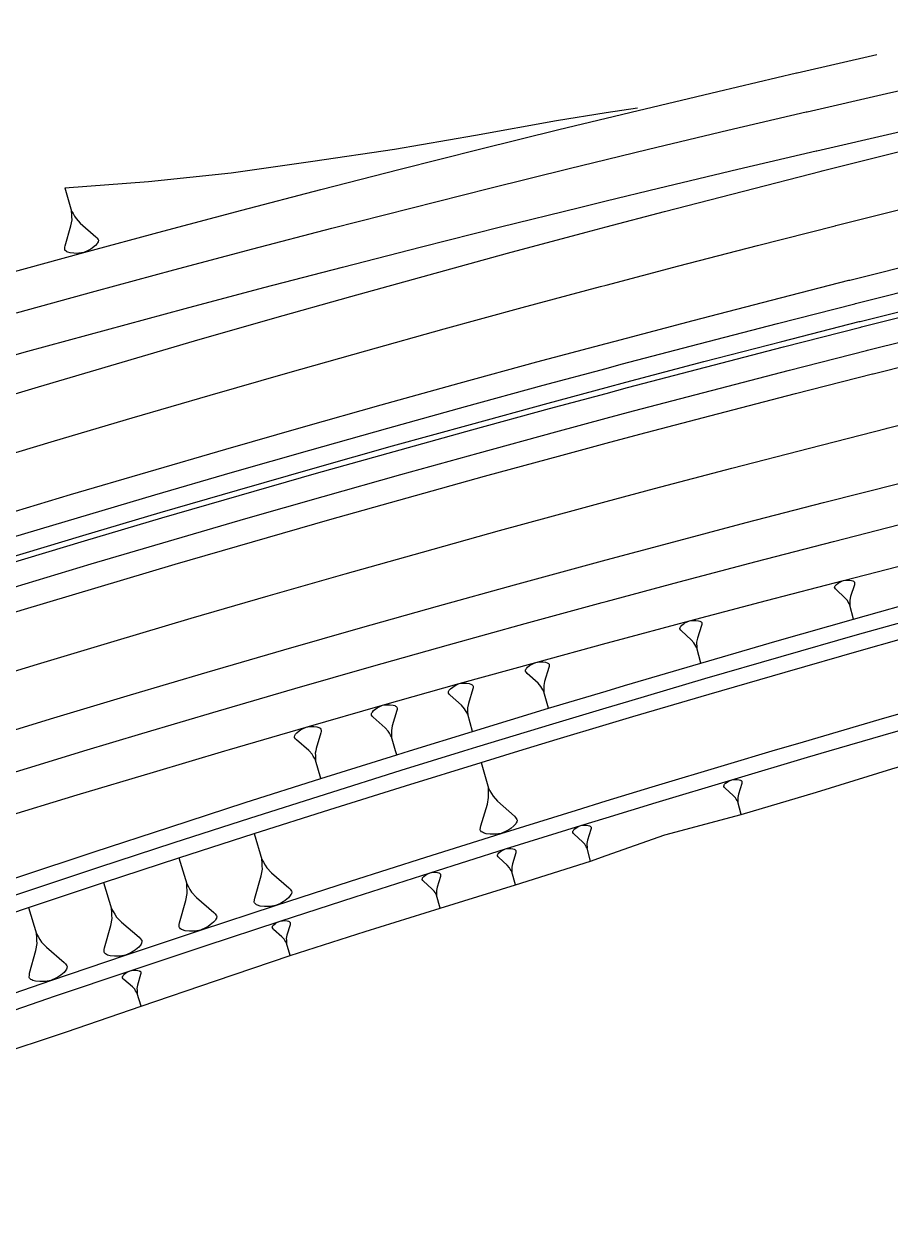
# Model space of a CAD drawing. Extents: x 387562 to 388546, y 804386 to 804945.
# Drawn here: x 388463.8 to 388517.7, y 804871.1 to 804945.2 of the extents above; entities that cross this region are included whole.
import ezdxf

# ---------------------------------------------------------------- set-up
doc = ezdxf.new("R2010")
doc.units = 0
doc.layers.get('0').update_dxf_attribs({"linetype": 'CONTINUOUS'})

msp = doc.modelspace()

# ---------------------------------------------------------------- linework, layer by layer
at = {"color": 7}
for p, q in [((388500, 804939.6869), (388501.9448, 804939.997)), ((388466.3304, 804935.0143), (388466.757, 804933.5611)), ((388466.757, 804933.5611), (388466.8473, 804933.4072)), ((388466.7642, 804933.3828), (388466.757, 804933.5611)), ((388466.7715, 804933.2045), (388466.7642, 804933.3828)), ((388466.8473, 804933.4072), (388466.9376, 804933.2533)), ((388466.3505, 804931.4123), (388466.7101, 804932.6453)), ((388466.7101, 804932.6453), (388466.7787, 804933.0262)), ((388466.7787, 804933.0262), (388466.7715, 804933.2045)), ((388466.9376, 804933.2533), (388467.0278, 804933.0994)), ((388467.0278, 804933.0994), (388467.2914, 804932.816)), ((388467.2914, 804932.816), (388468.2605, 804931.9729)), ((388468.2605, 804931.9729), (388468.3264, 804931.9021)), ((388468.3264, 804931.9021), (388468.4045, 804931.7897)), ((388466.3284, 804931.1803), (388466.3334, 804931.317)), ((388466.3406, 804931.1388), (388466.3284, 804931.1803)), ((388466.3334, 804931.317), (388466.3505, 804931.4123)), ((388466.4065, 804931.0679), (388466.3406, 804931.1388)), ((388467.7912, 804931.1136), (388467.5127, 804930.9867)), ((388467.9451, 804931.2039), (388467.7912, 804931.1136)), ((388468.0574, 804931.282), (388467.9451, 804931.2039)), ((388468.2407, 804931.4259), (388468.0574, 804931.282)), ((388468.3409, 804931.5455), (388468.2407, 804931.4259)), ((388468.3702, 804931.5993), (388468.3409, 804931.5455)), ((388468.3995, 804931.653), (388468.3702, 804931.5993)), ((388468.4167, 804931.7482), (388468.3995, 804931.653)), ((388468.4045, 804931.7897), (388468.4167, 804931.7482)), ((388466.4602, 804931.0386), (388466.4065, 804931.0679)), ((388466.5139, 804931.0092), (388466.4602, 804931.0386)), ((388466.6629, 804930.9628), (388466.5139, 804931.0092)), ((388466.8948, 804930.9407), (388466.6629, 804930.9628)), ((388467.0316, 804930.9357), (388466.8948, 804930.9407)), ((388467.2099, 804930.9429), (388467.0316, 804930.9357)), ((388467.5127, 804930.9867), (388467.2099, 804930.9429)), ((388514.3167, 804910.3551), (388514.4278, 804910.4364)), ((388514.4278, 804910.4364), (388514.4957, 804910.4803)), ((388514.4957, 804910.4803), (388514.5883, 804910.5305)), ((388514.5883, 804910.5305), (388514.7552, 804910.5998)), ((388514.7552, 804910.5998), (388514.9349, 804910.6196)), ((388514.9349, 804910.6196), (388515.0403, 804910.6204)), ((388515.0403, 804910.6204), (388515.1209, 804910.6147)), ((388515.1209, 804910.6147), (388515.2574, 804910.597)), ((388515.2574, 804910.597), (388515.3444, 804910.5666)), ((388515.3444, 804910.5666), (388515.3755, 804910.5482)), ((388515.3755, 804910.5482), (388515.4067, 804910.5299)), ((388515.4067, 804910.5299), (388515.4442, 804910.4867)), ((388515.4449, 804910.3813), (388515.4329, 804910.3254)), ((388515.4442, 804910.4867), (388515.4505, 804910.462)), ((388515.4505, 804910.462), (388515.4449, 804910.3813)), ((388514.2064, 804910.1683), (388514.2184, 804910.2242)), ((388514.2128, 804910.1436), (388514.2064, 804910.1683)), ((388514.2566, 804910.0757), (388514.2128, 804910.1436)), ((388514.2184, 804910.2242), (388514.2368, 804910.2553)), ((388514.2368, 804910.2553), (388514.2552, 804910.2864)), ((388514.2552, 804910.2864), (388514.3167, 804910.3551)), ((388514.2941, 804910.0325), (388514.2566, 804910.0757)), ((388514.8494, 804909.5155), (388514.2941, 804910.0325)), ((388515.4329, 804910.3254), (388515.196, 804909.6047)), ((388514.9994, 804909.3429), (388514.8494, 804909.5155)), ((388515.0496, 804909.2503), (388514.9994, 804909.3429)), ((388515.0998, 804909.1576), (388515.0496, 804909.2503)), ((388515.15, 804909.065), (388515.0998, 804909.1576)), ((388515.196, 804909.6047), (388515.1479, 804909.3812)), ((388515.1479, 804909.3812), (388515.1486, 804909.2758)), ((388515.1486, 804909.2758), (388515.1493, 804909.1704)), ((388515.1493, 804909.1704), (388515.15, 804909.065)), ((388515.3729, 804908.1985), (388515.15, 804909.065)), ((388504.5808, 804907.6147), (388504.5934, 804907.6762)), ((388504.588, 804907.5876), (388504.5808, 804907.6147)), ((388504.6367, 804907.5135), (388504.588, 804907.5876)), ((388504.5934, 804907.6762), (388504.6133, 804907.7105)), ((388504.6133, 804907.7105), (388504.6332, 804907.7448)), ((388504.6332, 804907.7448), (388504.7001, 804907.8207)), ((388504.6783, 804907.4665), (388504.6367, 804907.5135)), ((388505.2925, 804906.9042), (388504.6783, 804907.4665)), ((388504.7001, 804907.8207), (388504.8212, 804907.911)), ((388504.8212, 804907.911), (388504.8953, 804907.9598)), ((388504.8953, 804907.9598), (388504.9966, 804908.0157)), ((388504.9966, 804908.0157), (388505.1791, 804908.0934)), ((388505.1791, 804908.0934), (388505.3761, 804908.1168)), ((388505.3761, 804908.1168), (388505.4918, 804908.1186)), ((388505.4918, 804908.1186), (388505.5803, 804908.1131)), ((388505.5803, 804908.1131), (388505.7303, 804908.095)), ((388505.9253, 804907.7985), (388505.672, 804907.0053)), ((388505.7303, 804908.095), (388505.8261, 804908.0624)), ((388505.8261, 804908.0624), (388505.8604, 804908.0425)), ((388505.8604, 804908.0425), (388505.8947, 804908.0226)), ((388505.8947, 804908.0226), (388505.9363, 804907.9756)), ((388505.938, 804907.86), (388505.9253, 804907.7985)), ((388505.9363, 804907.9756), (388505.9435, 804907.9485)), ((388505.9435, 804907.9485), (388505.938, 804907.86)), ((388505.4587, 804906.7162), (388505.2925, 804906.9042)), ((388505.5147, 804906.615), (388505.4587, 804906.7162)), ((388505.672, 804907.0053), (388505.6213, 804906.7595)), ((388505.6213, 804906.7595), (388505.6231, 804906.6439)), ((388505.5706, 804906.5138), (388505.5147, 804906.615)), ((388505.6266, 804906.4126), (388505.5706, 804906.5138)), ((388505.6231, 804906.6439), (388505.6249, 804906.5282)), ((388505.6249, 804906.5282), (388505.6266, 804906.4126)), ((388505.8793, 804905.4637), (388505.6266, 804906.4126)), ((388495.0333, 804905.1217), (388495.1054, 804905.2049)), ((388495.1054, 804905.2049), (388495.2365, 804905.3043)), ((388495.2365, 804905.3043), (388495.3167, 804905.3581)), ((388495.3167, 804905.3581), (388495.4264, 804905.42)), ((388495.4264, 804905.42), (388495.6245, 804905.5062)), ((388495.6245, 804905.5062), (388495.8387, 804905.5335)), ((388495.8387, 804905.5335), (388495.9647, 804905.5365)), ((388495.9647, 804905.5365), (388496.0611, 804905.5314)), ((388496.0611, 804905.5314), (388496.2246, 804905.513)), ((388496.4397, 804905.192), (388496.1712, 804904.326)), ((388496.2246, 804905.513), (388496.3292, 804905.4784)), ((388496.3292, 804905.4784), (388496.3667, 804905.4571)), ((388496.3667, 804905.4571), (388496.4043, 804905.4357)), ((388496.4043, 804905.4357), (388496.45, 804905.385)), ((388496.4529, 804905.259), (388496.4397, 804905.192)), ((388496.45, 804905.385), (388496.4581, 804905.3555)), ((388496.4581, 804905.3555), (388496.4529, 804905.259)), ((388494.9774, 804904.9795), (388494.9906, 804905.0466)), ((388494.9855, 804904.9501), (388494.9774, 804904.9795)), ((388495.0393, 804904.8698), (388494.9855, 804904.9501)), ((388494.9906, 804905.0466), (388495.012, 804905.0841)), ((388495.012, 804905.0841), (388495.0333, 804905.1217)), ((388495.0849, 804904.819), (388495.0393, 804904.8698)), ((388495.7589, 804904.2125), (388495.0849, 804904.819)), ((388490.1843, 804903.6314), (388490.1977, 804903.7012)), ((388490.1977, 804903.7012), (388490.2198, 804903.7404)), ((388490.2198, 804903.7404), (388490.2418, 804903.7796)), ((388490.2418, 804903.7796), (388490.3166, 804903.8665)), ((388490.3166, 804903.8665), (388490.4525, 804903.9706)), ((388490.4525, 804903.9706), (388490.5358, 804904.0269)), ((388490.5358, 804904.0269), (388490.6497, 804904.0918)), ((388490.6497, 804904.0918), (388490.8554, 804904.1824)), ((388490.8554, 804904.1824), (388491.0783, 804904.2118)), ((388491.0783, 804904.2118), (388491.2094, 804904.2154)), ((388491.2094, 804904.2154), (388491.3098, 804904.2105)), ((388491.3098, 804904.2105), (388491.48, 804904.1921)), ((388491.7053, 804903.859), (388491.4296, 804902.9565)), ((388491.48, 804904.1921), (388491.589, 804904.1566)), ((388491.589, 804904.1566), (388491.6282, 804904.1346)), ((388491.6282, 804904.1346), (388491.6674, 804904.1125)), ((388491.6674, 804904.1125), (388491.7151, 804904.0598)), ((388491.7188, 804903.9288), (388491.7053, 804903.859)), ((388491.7151, 804904.0598), (388491.7237, 804904.0292)), ((388491.7237, 804904.0292), (388491.7188, 804903.9288)), ((388495.9415, 804904.0093), (388495.7589, 804904.2125)), ((388496.0034, 804903.8996), (388495.9415, 804904.0093)), ((388496.0653, 804903.7899), (388496.0034, 804903.8996)), ((388496.1272, 804903.6802), (388496.0653, 804903.7899)), ((388496.1712, 804904.326), (388496.1182, 804904.058)), ((388496.1182, 804904.058), (388496.1212, 804903.9321)), ((388496.1212, 804903.9321), (388496.1242, 804903.8061)), ((388496.1242, 804903.8061), (388496.1272, 804903.6802)), ((388490.1928, 804903.6008), (388490.1843, 804903.6314)), ((388490.2491, 804903.5175), (388490.1928, 804903.6008)), ((388490.2969, 804903.4648), (388490.2491, 804903.5175)), ((388491.001, 804902.8365), (388490.2969, 804903.4648)), ((388491.4296, 804902.9565), (388491.3757, 804902.6773)), ((388496.411, 804902.6494), (388496.1272, 804903.6802)), ((388485.397, 804902.263), (388485.4107, 804902.3356)), ((388485.406, 804902.2312), (388485.397, 804902.263)), ((388485.4649, 804902.1449), (388485.406, 804902.2312)), ((388485.4107, 804902.3356), (388485.4334, 804902.3764)), ((388485.4334, 804902.3764), (388485.4561, 804902.4172)), ((388485.4561, 804902.4172), (388485.5334, 804902.5079)), ((388485.5334, 804902.5079), (388485.6742, 804902.6166)), ((388485.6742, 804902.6166), (388485.7605, 804902.6755)), ((388485.7605, 804902.6755), (388485.8786, 804902.7435)), ((388485.8786, 804902.7435), (388486.092, 804902.8385)), ((388486.092, 804902.8385), (388486.3235, 804902.87)), ((388486.3235, 804902.87), (388486.4597, 804902.8744)), ((388486.4597, 804902.8744), (388486.5641, 804902.8697)), ((388486.5641, 804902.8697), (388486.741, 804902.8513)), ((388486.9766, 804902.5061), (388486.6941, 804901.567)), ((388486.741, 804902.8513), (388486.8544, 804902.8149)), ((388486.8544, 804902.8149), (388486.8953, 804902.7922)), ((388486.8953, 804902.7922), (388486.9361, 804902.7694)), ((388486.9361, 804902.7694), (388486.9859, 804902.7149)), ((388486.9903, 804902.5787), (388486.9766, 804902.5061)), ((388486.9859, 804902.7149), (388486.995, 804902.6831)), ((388486.995, 804902.6831), (388486.9903, 804902.5787)), ((388491.192, 804902.6258), (388491.001, 804902.8365)), ((388491.2569, 804902.5119), (388491.192, 804902.6258)), ((388491.3218, 804902.398), (388491.2569, 804902.5119)), ((388491.3867, 804902.2841), (388491.3218, 804902.398)), ((388491.3757, 804902.6773), (388491.3794, 804902.5462)), ((388491.3794, 804902.5462), (388491.383, 804902.4152)), ((388491.383, 804902.4152), (388491.3867, 804902.2841)), ((388491.6866, 804901.2125), (388491.3867, 804902.2841)), ((388481.1133, 804901.3749), (388481.3343, 804901.4745)), ((388481.3343, 804901.4745), (388481.5744, 804901.5082)), ((388481.5744, 804901.5082), (388481.7157, 804901.5133)), ((388481.7157, 804901.5133), (388481.824, 804901.509)), ((388481.824, 804901.509), (388482.0078, 804901.4907)), ((388482.0078, 804901.4907), (388482.1256, 804901.4534)), ((388485.5147, 804902.0904), (388485.4649, 804902.1449)), ((388486.2492, 804901.4405), (388485.5147, 804902.0904)), ((388486.6941, 804901.567), (388486.6393, 804901.2766)), ((388480.6156, 804900.8742), (388480.6295, 804900.9496)), ((388480.6251, 804900.8413), (388480.6156, 804900.8742)), ((388480.6866, 804900.752), (388480.6251, 804900.8413)), ((388480.6295, 804900.9496), (388480.6529, 804900.9921)), ((388480.6529, 804900.9921), (388480.6763, 804901.0345)), ((388480.6763, 804901.0345), (388480.7561, 804901.129)), ((388480.7385, 804900.6956), (388480.6866, 804900.752)), ((388480.7561, 804901.129), (388480.9017, 804901.2424)), ((388480.9017, 804901.2424), (388480.991, 804901.3039)), ((388480.991, 804901.3039), (388481.1133, 804901.3749)), ((388482.2537, 804901.1335), (388481.9647, 804900.1577)), ((388482.1256, 804901.4534), (388482.1681, 804901.4299)), ((388482.1681, 804901.4299), (388482.2105, 804901.4065)), ((388482.2105, 804901.4065), (388482.2625, 804901.3502)), ((388482.2676, 804901.2089), (388482.2537, 804901.1335)), ((388482.2625, 804901.3502), (388482.272, 804901.3172)), ((388482.272, 804901.3172), (388482.2676, 804901.2089)), ((388486.4486, 804901.2224), (388486.2492, 804901.4405)), ((388486.5165, 804901.1043), (388486.4486, 804901.2224)), ((388486.5845, 804900.9862), (388486.5165, 804901.1043)), ((388486.6524, 804900.8682), (388486.5845, 804900.9862)), ((388486.6393, 804901.2766), (388486.6437, 804901.1405)), ((388486.6437, 804901.1405), (388486.648, 804901.0043)), ((388486.648, 804901.0043), (388486.6524, 804900.8682)), ((388486.8993, 804900), (388486.6524, 804900.8682)), ((388481.5035, 804900.0245), (388480.7385, 804900.6956)), ((388481.5261, 804900), (388481.5035, 804900.0245)), ((388481.7114, 804899.799), (388481.5261, 804900)), ((388481.9356, 804900), (388481.9091, 804899.8561)), ((388481.9647, 804900.1577), (388481.9356, 804900)), ((388486.9688, 804899.7559), (388486.8993, 804900)), ((388481.7824, 804899.6768), (388481.7114, 804899.799)), ((388481.8535, 804899.5545), (388481.7824, 804899.6768)), ((388481.9245, 804899.4323), (388481.8535, 804899.5545)), ((388481.9091, 804899.8561), (388481.9142, 804899.7149)), ((388481.9142, 804899.7149), (388481.9193, 804899.5736)), ((388481.9193, 804899.5736), (388481.9245, 804899.4323)), ((388482.2576, 804898.2794), (388481.9245, 804899.4323)), ((388492.2256, 804899.2865), (388492.6719, 804897.6917)), ((388507.3173, 804897.8152), (388507.3277, 804897.8659)), ((388507.3232, 804897.7929), (388507.3173, 804897.8152)), ((388507.3634, 804897.7318), (388507.3232, 804897.7929)), ((388507.3277, 804897.8659), (388507.3441, 804897.8942)), ((388507.3441, 804897.8942), (388507.3605, 804897.9225)), ((388507.3605, 804897.9225), (388507.4157, 804897.9851)), ((388507.4157, 804897.9851), (388507.5155, 804898.0595)), ((388507.5155, 804898.0595), (388507.5766, 804898.0997)), ((388507.5766, 804898.0997), (388507.6601, 804898.1459)), ((388507.6601, 804898.1459), (388507.8106, 804898.2099)), ((388507.8106, 804898.2099), (388507.973, 804898.2292)), ((388507.973, 804898.2292), (388508.0684, 804898.2307)), ((388508.0684, 804898.2307), (388508.1414, 804898.2262)), ((388508.1414, 804898.2262), (388508.2651, 804898.2112)), ((388508.4259, 804897.9668), (388508.217, 804897.3128)), ((388508.2651, 804898.2112), (388508.344, 804898.1844)), ((388508.344, 804898.1844), (388508.3723, 804898.168)), ((388508.3723, 804898.168), (388508.4006, 804898.1516)), ((388508.4006, 804898.1516), (388508.4349, 804898.1128)), ((388508.4363, 804898.0175), (388508.4259, 804897.9668)), ((388508.4349, 804898.1128), (388508.4408, 804898.0905)), ((388508.4408, 804898.0905), (388508.4363, 804898.0175)), ((388492.608, 804896.691), (388492.6882, 804897.1066)), ((388492.6719, 804897.6917), (388492.7685, 804897.5221)), ((388492.6773, 804897.4966), (388492.6719, 804897.6917)), ((388492.6828, 804897.3016), (388492.6773, 804897.4966)), ((388492.6882, 804897.1066), (388492.6828, 804897.3016)), ((388492.7685, 804897.5221), (388492.8651, 804897.3526)), ((388492.8651, 804897.3526), (388492.9616, 804897.1831)), ((388492.9616, 804897.1831), (388493.2459, 804896.8696)), ((388507.3977, 804897.693), (388507.3634, 804897.7318)), ((388507.9041, 804897.2294), (388507.3977, 804897.693)), ((388508.0411, 804897.0744), (388507.9041, 804897.2294)), ((388508.0873, 804896.991), (388508.0411, 804897.0744)), ((388508.217, 804897.3128), (388508.1752, 804897.1101)), ((388508.1752, 804897.1101), (388508.1767, 804897.0148)), ((388492.1977, 804895.3478), (388492.608, 804896.691)), ((388493.2459, 804896.8696), (388494.2938, 804895.9344)), ((388508.1334, 804896.9075), (388508.0873, 804896.991)), ((388508.1796, 804896.824), (388508.1334, 804896.9075)), ((388508.1767, 804897.0148), (388508.1781, 804896.9194)), ((388508.1781, 804896.9194), (388508.1796, 804896.824)), ((388508.3879, 804896.0417), (388508.1796, 804896.824)), ((388494.2938, 804895.9344), (388494.3649, 804895.856)), ((388494.3649, 804895.856), (388494.4487, 804895.7321)), ((388494.4414, 804895.5826), (388494.4086, 804895.5243)), ((388494.4615, 804895.6865), (388494.4414, 804895.5826)), ((388494.4487, 804895.7321), (388494.4615, 804895.6865)), ((388478.1166, 804894.8643), (388478.5915, 804893.2463)), ((388492.1703, 804895.0945), (388492.1776, 804895.2439)), ((388492.1831, 804895.0489), (388492.1703, 804895.0945)), ((388492.1776, 804895.2439), (388492.1977, 804895.3478)), ((388492.2542, 804894.9705), (388492.1831, 804895.0489)), ((388492.3125, 804894.9377), (388492.2542, 804894.9705)), ((388492.3708, 804894.9049), (388492.3125, 804894.9377)), ((388492.533, 804894.852), (388492.3708, 804894.9049)), ((388492.7863, 804894.8246), (388492.533, 804894.852)), ((388492.9358, 804894.8173), (388492.7863, 804894.8246)), ((388493.1308, 804894.8228), (388492.9358, 804894.8173)), ((388493.4625, 804894.8665), (388493.1308, 804894.8228)), ((388493.7688, 804895.0013), (388493.4625, 804894.8665)), ((388493.9383, 804895.0979), (388493.7688, 804895.0013)), ((388494.0622, 804895.1817), (388493.9383, 804895.0979)), ((388494.2646, 804895.3366), (388494.0622, 804895.1817)), ((388494.3758, 804895.466), (388494.2646, 804895.3366)), ((388494.4086, 804895.5243), (388494.3758, 804895.466)), ((388497.9165, 804894.9502), (388497.9268, 804895.0022)), ((388497.9228, 804894.9274), (388497.9165, 804894.9502)), ((388497.9645, 804894.8652), (388497.9228, 804894.9274)), ((388497.9268, 804895.0022), (388497.9433, 804895.0313)), ((388497.9433, 804895.0313), (388497.9599, 804895.0604)), ((388497.9599, 804895.0604), (388498.0158, 804895.125)), ((388497.9999, 804894.8258), (388497.9645, 804894.8652)), ((388498.5224, 804894.3555), (388497.9999, 804894.8258)), ((388498.0158, 804895.125), (388498.1174, 804895.2021)), ((388498.1174, 804895.2021), (388498.1796, 804895.2438)), ((388498.1796, 804895.2438), (388498.2647, 804895.2917)), ((388498.2647, 804895.2917), (388498.4182, 804895.3586)), ((388498.4182, 804895.3586), (388498.5844, 804895.3797)), ((388498.5844, 804895.3797), (388498.682, 804895.3821)), ((388498.682, 804895.3821), (388498.7568, 804895.3781)), ((388498.7568, 804895.3781), (388498.8835, 804895.3638)), ((388499.0503, 804895.115), (388498.8421, 804894.4435)), ((388498.8835, 804895.3638), (388498.9646, 804895.337)), ((388498.9646, 804895.337), (388498.9937, 804895.3205)), ((388498.9937, 804895.3205), (388499.0228, 804895.3039)), ((388499.0228, 804895.3039), (388499.0583, 804895.2646)), ((388499.0606, 804895.1669), (388499.0503, 804895.115)), ((388499.0583, 804895.2646), (388499.0645, 804895.2417)), ((388499.0645, 804895.2417), (388499.0606, 804895.1669)), ((388498.6641, 804894.198), (388498.5224, 804894.3555)), ((388498.712, 804894.1129), (388498.6641, 804894.198)), ((388498.76, 804894.0279), (388498.712, 804894.1129)), ((388498.8421, 804894.4435), (388498.8011, 804894.2357)), ((388498.8011, 804894.2357), (388498.8034, 804894.1381)), ((388498.8034, 804894.1381), (388498.8057, 804894.0404)), ((388473.4271, 804893.3508), (388473.9118, 804891.7253)), ((388493.2288, 804893.4903), (388493.2389, 804893.5427)), ((388493.2352, 804893.4674), (388493.2288, 804893.4903)), ((388493.2775, 804893.4049), (388493.2352, 804893.4674)), ((388493.2389, 804893.5427), (388493.2554, 804893.572)), ((388493.2554, 804893.572), (388493.272, 804893.6014)), ((388493.272, 804893.6014), (388493.328, 804893.6666)), ((388493.3133, 804893.3654), (388493.2775, 804893.4049)), ((388493.8412, 804892.8943), (388493.3133, 804893.3654)), ((388493.328, 804893.6666), (388493.4299, 804893.7446)), ((388493.4299, 804893.7446), (388493.4924, 804893.7869)), ((388493.4924, 804893.7869), (388493.5778, 804893.8355)), ((388493.5778, 804893.8355), (388493.732, 804893.9035)), ((388493.732, 804893.9035), (388493.8992, 804893.9255)), ((388493.8992, 804893.9255), (388493.9974, 804893.9282)), ((388493.9974, 804893.9282), (388494.0727, 804893.9245)), ((388494.0727, 804893.9245), (388494.2004, 804893.9107)), ((388494.3693, 804893.661), (388494.1626, 804892.9842)), ((388494.2004, 804893.9107), (388494.2821, 804893.8841)), ((388494.2821, 804893.8841), (388494.3115, 804893.8676)), ((388494.3115, 804893.8676), (388494.3408, 804893.851)), ((388494.3408, 804893.851), (388494.3766, 804893.8116)), ((388494.3794, 804893.7133), (388494.3693, 804893.661)), ((388494.3766, 804893.8116), (388494.3831, 804893.7886)), ((388494.3831, 804893.7886), (388494.3794, 804893.7133)), ((388498.808, 804893.9428), (388498.76, 804894.0279)), ((388498.8057, 804894.0404), (388498.808, 804893.9428)), ((388499.028, 804893.1436), (388498.808, 804893.9428)), ((388478.5394, 804892.2268), (388478.6157, 804892.6509)), ((388478.5915, 804893.2463), (388478.692, 804893.075)), ((388478.5996, 804893.0478), (388478.5915, 804893.2463)), ((388478.6076, 804892.8494), (388478.5996, 804893.0478)), ((388478.6157, 804892.6509), (388478.6076, 804892.8494)), ((388478.692, 804893.075), (388478.7926, 804892.9036)), ((388478.7926, 804892.9036), (388478.8931, 804892.7323)), ((388478.8931, 804892.7323), (388479.1865, 804892.4168)), ((388493.9844, 804892.7363), (388493.8412, 804892.8943)), ((388494.0331, 804892.6509), (388493.9844, 804892.7363)), ((388494.0817, 804892.5655), (388494.0331, 804892.6509)), ((388494.1626, 804892.9842), (388494.1221, 804892.7749)), ((388494.1221, 804892.7749), (388494.1249, 804892.6766)), ((388494.1249, 804892.6766), (388494.1276, 804892.5784)), ((388478.139, 804890.854), (388478.5394, 804892.2268)), ((388479.1865, 804892.4168), (388480.2654, 804891.4782)), ((388488.5566, 804892.018), (388488.5664, 804892.0698)), ((388488.563, 804891.9953), (388488.5566, 804892.018)), ((388488.6051, 804891.9337), (388488.563, 804891.9953)), ((388488.5664, 804892.0698), (388488.5826, 804892.0989)), ((388488.5826, 804892.0989), (388488.5988, 804892.1281)), ((388488.5988, 804892.1281), (388488.654, 804892.1928)), ((388488.6407, 804891.8948), (388488.6051, 804891.9337)), ((388489.1648, 804891.431), (388488.6407, 804891.8948)), ((388488.654, 804892.1928), (388488.7545, 804892.2704)), ((388488.7545, 804892.2704), (388488.8161, 804892.3124)), ((388488.8161, 804892.3124), (388488.9003, 804892.3609)), ((388488.9003, 804892.3609), (388489.0527, 804892.4288)), ((388489.0527, 804892.4288), (388489.2179, 804892.4512)), ((388489.2179, 804892.4512), (388489.3151, 804892.4544)), ((388489.3151, 804892.4544), (388489.3896, 804892.451)), ((388489.3896, 804892.451), (388489.5159, 804892.4379)), ((388489.684, 804892.1915), (388489.4824, 804891.5213)), ((388489.5159, 804892.4379), (388489.5968, 804892.4119)), ((388489.5968, 804892.4119), (388489.6259, 804892.3957)), ((388489.6259, 804892.3957), (388489.6551, 804892.3794)), ((388489.6551, 804892.3794), (388489.6907, 804892.3405)), ((388489.6938, 804892.2434), (388489.684, 804892.1915)), ((388489.6907, 804892.3405), (388489.6971, 804892.3179)), ((388489.6971, 804892.3179), (388489.6938, 804892.2434)), ((388494.1304, 804892.4801), (388494.0817, 804892.5655)), ((388494.1276, 804892.5784), (388494.1304, 804892.4801)), ((388494.3552, 804891.6767), (388494.1304, 804892.4801)), ((388468.7446, 804891.8178), (388469.239, 804890.1847)), ((388473.8636, 804890.6995), (388473.9386, 804891.1264)), ((388473.9118, 804891.7253), (388474.0136, 804891.5534)), ((388473.9207, 804891.5257), (388473.9118, 804891.7253)), ((388473.9297, 804891.326), (388473.9207, 804891.5257)), ((388473.9386, 804891.1264), (388473.9297, 804891.326)), ((388474.0136, 804891.5534), (388474.1155, 804891.3814)), ((388474.1155, 804891.3814), (388474.2173, 804891.2095)), ((388474.2173, 804891.2095), (388474.5138, 804890.8933)), ((388480.2654, 804891.4782), (388480.3388, 804891.3993)), ((388480.3388, 804891.3993), (388480.4257, 804891.2742)), ((388480.4202, 804891.122), (388480.3876, 804891.0622)), ((388480.4393, 804891.228), (388480.4202, 804891.122)), ((388480.4257, 804891.2742), (388480.4393, 804891.228)), ((388489.3072, 804891.2753), (388489.1648, 804891.431)), ((388489.3556, 804891.1911), (388489.3072, 804891.2753)), ((388489.4041, 804891.1068), (388489.3556, 804891.1911)), ((388489.4526, 804891.0225), (388489.4041, 804891.1068)), ((388489.4824, 804891.5213), (388489.4432, 804891.314)), ((388489.4432, 804891.314), (388489.4464, 804891.2169)), ((388489.4464, 804891.2169), (388489.4495, 804891.1197)), ((388489.4495, 804891.1197), (388489.4526, 804891.0225)), ((388473.4667, 804889.3168), (388473.8636, 804890.6995)), ((388474.5138, 804890.8933), (388475.6031, 804889.9538)), ((388478.1144, 804890.5957), (388478.1199, 804890.748)), ((388478.1279, 804890.5495), (388478.1144, 804890.5957)), ((388478.1199, 804890.748), (388478.139, 804890.854)), ((388478.2013, 804890.4706), (388478.1279, 804890.5495)), ((388478.2611, 804890.4379), (388478.2013, 804890.4706)), ((388478.3209, 804890.4053), (388478.2611, 804890.4379)), ((388478.4867, 804890.3535), (388478.3209, 804890.4053)), ((388479.4329, 804890.3802), (388479.0957, 804890.3315)), ((388479.7429, 804890.5214), (388479.4329, 804890.3802)), ((388479.9143, 804890.622), (388479.7429, 804890.5214)), ((388480.0394, 804890.7089), (388479.9143, 804890.622)), ((388480.2434, 804890.8692), (388480.0394, 804890.7089)), ((388480.3549, 804891.0024), (388480.2434, 804890.8692)), ((388480.3876, 804891.0622), (388480.3549, 804891.0024)), ((388489.6784, 804890.2287), (388489.4526, 804891.0225)), ((388464.0691, 804890.2651), (388464.5733, 804888.6245)), ((388469.239, 804890.1847), (388469.3422, 804890.0122)), ((388469.2489, 804889.9839), (388469.239, 804890.1847)), ((388469.2587, 804889.7832), (388469.2489, 804889.9839)), ((388469.2686, 804889.5824), (388469.2587, 804889.7832)), ((388469.3422, 804890.0122), (388469.4454, 804889.8397)), ((388469.4454, 804889.8397), (388469.5485, 804889.6671)), ((388469.5485, 804889.6671), (388469.8482, 804889.3504)), ((388475.6031, 804889.9538), (388475.6773, 804889.8747)), ((388475.6773, 804889.8747), (388475.7652, 804889.7493)), ((388475.7791, 804889.7028), (388475.7603, 804889.5961)), ((388475.7652, 804889.7493), (388475.7791, 804889.7028)), ((388478.745, 804890.3289), (388478.4867, 804890.3535)), ((388478.8973, 804890.3234), (388478.745, 804890.3289)), ((388479.0957, 804890.3315), (388478.8973, 804890.3234)), ((388468.8015, 804887.7601), (388469.1949, 804889.1526)), ((388469.1949, 804889.1526), (388469.2686, 804889.5824)), ((388469.8482, 804889.3504), (388470.9479, 804888.4099)), ((388473.443, 804889.0569), (388473.4479, 804889.2101)), ((388473.4569, 804889.0105), (388473.443, 804889.0569)), ((388473.4479, 804889.2101), (388473.4667, 804889.3168)), ((388473.531, 804888.9314), (388473.4569, 804889.0105)), ((388473.5913, 804888.8988), (388473.531, 804888.9314)), ((388473.6516, 804888.8662), (388473.5913, 804888.8988)), ((388475.0816, 804888.9891), (388474.7703, 804888.8457)), ((388475.2535, 804889.091), (388475.0816, 804888.9891)), ((388475.379, 804889.1789), (388475.2535, 804889.091)), ((388475.5835, 804889.3411), (388475.379, 804889.1789)), ((388475.6951, 804889.4755), (388475.5835, 804889.3411)), ((388475.7277, 804889.5358), (388475.6951, 804889.4755)), ((388475.7603, 804889.5961), (388475.7277, 804889.5358)), ((388479.2317, 804889.014), (388479.2409, 804889.0649)), ((388479.2382, 804888.9918), (388479.2317, 804889.014)), ((388479.28, 804888.9318), (388479.2382, 804888.9918)), ((388479.2409, 804889.0649), (388479.2566, 804889.0936)), ((388479.2566, 804889.0936), (388479.2722, 804889.1222)), ((388479.2722, 804889.1222), (388479.3257, 804889.1861)), ((388479.3152, 804888.894), (388479.28, 804888.9318)), ((388479.8327, 804888.4437), (388479.3152, 804888.894)), ((388479.3257, 804889.1861), (388479.4236, 804889.263)), ((388479.4236, 804889.263), (388479.4836, 804889.3047)), ((388479.4836, 804889.3047), (388479.5658, 804889.353)), ((388479.5658, 804889.353), (388479.7146, 804889.4207)), ((388479.7146, 804889.4207), (388479.8763, 804889.4441)), ((388479.8763, 804889.4441), (388479.9715, 804889.448)), ((388479.9715, 804889.448), (388480.0446, 804889.4453)), ((388480.0446, 804889.4453), (388480.1685, 804889.4335)), ((388480.3353, 804889.1934), (388480.1432, 804888.5348)), ((388480.1685, 804889.4335), (388480.248, 804889.4087)), ((388480.248, 804889.4087), (388480.2767, 804889.393)), ((388480.2767, 804889.393), (388480.3054, 804889.3774)), ((388480.3054, 804889.3774), (388480.3406, 804889.3395)), ((388480.3445, 804889.2443), (388480.3353, 804889.1934)), ((388480.3406, 804889.3395), (388480.3471, 804889.3173)), ((388480.3471, 804889.3173), (388480.3445, 804889.2443)), ((388464.5733, 804888.6245), (388464.6778, 804888.4514)), ((388464.5841, 804888.4226), (388464.5733, 804888.6245)), ((388464.5948, 804888.2207), (388464.5841, 804888.4226)), ((388464.6056, 804888.0188), (388464.5948, 804888.2207)), ((388464.6778, 804888.4514), (388464.7823, 804888.2784)), ((388464.7823, 804888.2784), (388464.8868, 804888.1053)), ((388470.9479, 804888.4099), (388471.0228, 804888.3307)), ((388471.0228, 804888.3307), (388471.1118, 804888.2049)), ((388471.1259, 804888.1582), (388471.1075, 804888.0507)), ((388471.1118, 804888.2049), (388471.1259, 804888.1582)), ((388473.8186, 804888.8149), (388473.6516, 804888.8662)), ((388474.0785, 804888.7912), (388473.8186, 804888.8149)), ((388474.2317, 804888.7863), (388474.0785, 804888.7912)), ((388474.4313, 804888.7953), (388474.2317, 804888.7863)), ((388474.7703, 804888.8457), (388474.4313, 804888.7953)), ((388479.9735, 804888.2923), (388479.8327, 804888.4437)), ((388480.0218, 804888.2101), (388479.9735, 804888.2923)), ((388480.07, 804888.1279), (388480.0218, 804888.2101)), ((388480.1432, 804888.5348), (388480.1066, 804888.3314)), ((388480.1066, 804888.3314), (388480.1105, 804888.2362)), ((388480.1105, 804888.2362), (388480.1143, 804888.1409)), ((388480.1143, 804888.1409), (388480.1182, 804888.0457)), ((388464.1435, 804886.1839), (388464.5334, 804887.5862)), ((388464.5334, 804887.5862), (388464.6056, 804888.0188)), ((388464.8868, 804888.1053), (388465.1896, 804887.7879)), ((388465.1896, 804887.7879), (388466.2997, 804886.8466)), ((388468.7788, 804887.4986), (388468.7831, 804887.6527)), ((388468.793, 804887.4519), (388468.7788, 804887.4986)), ((388468.7831, 804887.6527), (388468.8015, 804887.7601)), ((388468.8679, 804887.3727), (388468.793, 804887.4519)), ((388470.4273, 804887.4373), (388470.1148, 804887.2918)), ((388470.5998, 804887.5405), (388470.4273, 804887.4373)), ((388470.7257, 804887.6295), (388470.5998, 804887.5405)), ((388470.9307, 804887.7935), (388470.7257, 804887.6295)), ((388471.0425, 804887.9292), (388470.9307, 804887.7935)), ((388471.075, 804887.99), (388471.0425, 804887.9292)), ((388471.1075, 804888.0507), (388471.075, 804887.99)), ((388480.1182, 804888.0457), (388480.07, 804888.1279)), ((388480.3461, 804887.2695), (388480.1182, 804888.0457)), ((388466.2997, 804886.8466), (388466.3754, 804886.7672)), ((388466.3754, 804886.7672), (388466.4655, 804886.641)), ((388468.9287, 804887.3402), (388468.8679, 804887.3727)), ((388468.9894, 804887.3076), (388468.9287, 804887.3402)), ((388469.1577, 804887.2567), (388468.9894, 804887.3076)), ((388469.4192, 804887.234), (388469.1577, 804887.2567)), ((388469.5733, 804887.2297), (388469.4192, 804887.234)), ((388469.7741, 804887.2396), (388469.5733, 804887.2297)), ((388470.1148, 804887.2918), (388469.7741, 804887.2396)), ((388464.1218, 804885.9207), (388464.1255, 804886.0757)), ((388464.1362, 804885.8738), (388464.1218, 804885.9207)), ((388464.1255, 804886.0757), (388464.1435, 804886.1839)), ((388465.9533, 804885.9706), (388465.7803, 804885.8661)), ((388466.0796, 804886.0607), (388465.9533, 804885.9706)), ((388466.2851, 804886.2265), (388466.0796, 804886.0607)), ((388466.3969, 804886.3634), (388466.2851, 804886.2265)), ((388466.4294, 804886.4247), (388466.3969, 804886.3634)), ((388466.4619, 804886.486), (388466.4294, 804886.4247)), ((388466.4799, 804886.5942), (388466.4619, 804886.486)), ((388466.4655, 804886.641), (388466.4799, 804886.5942)), ((388469.9113, 804885.912), (388469.9203, 804885.9645)), ((388469.9203, 804885.9645), (388469.9362, 804885.9941)), ((388469.9362, 804885.9941), (388469.9521, 804886.0238)), ((388469.9521, 804886.0238), (388470.0066, 804886.09)), ((388470.0066, 804886.09), (388470.1066, 804886.1699)), ((388470.1066, 804886.1699), (388470.168, 804886.2134)), ((388470.168, 804886.2134), (388470.2521, 804886.2637)), ((388470.2521, 804886.2637), (388470.4046, 804886.3347)), ((388470.4046, 804886.3347), (388470.5708, 804886.3602)), ((388470.5708, 804886.3602), (388470.6687, 804886.365)), ((388470.6687, 804886.365), (388470.7439, 804886.3629)), ((388470.7439, 804886.3629), (388470.8715, 804886.3518)), ((388471.0452, 804886.1062), (388470.8533, 804885.4269)), ((388470.8715, 804886.3518), (388470.9536, 804886.327)), ((388470.9536, 804886.327), (388470.9832, 804886.3111)), ((388470.9832, 804886.3111), (388471.0129, 804886.2952)), ((388471.0129, 804886.2952), (388471.0494, 804886.2566)), ((388471.0542, 804886.1586), (388471.0452, 804886.1062)), ((388471.0494, 804886.2566), (388471.0563, 804886.2338)), ((388471.0563, 804886.2338), (388471.0542, 804886.1586)), ((388464.2119, 804885.7945), (388464.1362, 804885.8738)), ((388464.2732, 804885.762), (388464.2119, 804885.7945)), ((388464.3345, 804885.7296), (388464.2732, 804885.762)), ((388464.5039, 804885.679), (388464.3345, 804885.7296)), ((388464.7671, 804885.6573), (388464.5039, 804885.679)), ((388464.9221, 804885.6537), (388464.7671, 804885.6573)), ((388465.124, 804885.6644), (388464.9221, 804885.6537)), ((388465.4666, 804885.7184), (388465.124, 804885.6644)), ((388465.7803, 804885.8661), (388465.4666, 804885.7184)), ((388469.9182, 804885.8893), (388469.9113, 804885.912)), ((388469.9617, 804885.8279), (388469.9182, 804885.8893)), ((388469.9982, 804885.7893), (388469.9617, 804885.8279)), ((388470.5347, 804885.3305), (388469.9982, 804885.7893)), ((388470.6808, 804885.1759), (388470.5347, 804885.3305)), ((388470.7312, 804885.0918), (388470.6808, 804885.1759)), ((388470.8533, 804885.4269), (388470.8174, 804885.2173)), ((388470.8174, 804885.2173), (388470.8222, 804885.1193)), ((388470.7815, 804885.0076), (388470.7312, 804885.0918)), ((388470.8318, 804884.9235), (388470.7815, 804885.0076)), ((388470.8222, 804885.1193), (388470.827, 804885.0214)), ((388470.827, 804885.0214), (388470.8318, 804884.9235)), ((388471.073, 804884.1268), (388470.8318, 804884.9235))]:
    msp.add_line(p, q, dxfattribs=at)
at = {"color": 2, "linetype": 'CONTINUOUS'}
for points in [[(388500, 804936.7746), (388502.6215, 804937.4116), (388507.5555, 804938.5886), (388512.4436, 804939.733), (388512.4941, 804939.7447), (388517.4371, 804940.8798), (388522.3844, 804941.994), (388527.336, 804943.0872), (388532.2917, 804944.1593), (388537.2515, 804945.2105)], [(388463.3221, 804927.2442), (388468.2169, 804928.588), (388473.1169, 804929.911), (388478.022, 804931.2132), (388482.9321, 804932.4946), (388487.8473, 804933.7552), (388492.7672, 804934.9949), (388497.692, 804936.2137), (388500, 804936.7746)], [(388500, 804923.7871), (388500.9338, 804924.0379), (388505.7866, 804925.319), (388510.6447, 804926.5796), (388515.4583, 804927.8071), (388515.508, 804927.8197), (388520.3766, 804929.0393), (388525.2503, 804930.2383), (388530.1289, 804931.4167), (388535.0125, 804932.5746), (388539.901, 804933.7118)], [(388500, 804920.6809), (388501.7057, 804921.1389), (388506.5462, 804922.4168), (388511.392, 804923.6742), (388516.1935, 804924.8986), (388516.2431, 804924.9112), (388521.0994, 804926.1276), (388525.9608, 804927.3236), (388530.8272, 804928.4991), (388535.6985, 804929.654), (388540.5746, 804930.7884)], [(388421.829, 804900), (388424.0896, 804900.7739), (388428.8449, 804902.3794), (388433.6068, 804903.9649), (388438.3755, 804905.5302), (388443.1507, 804907.0754), (388447.9324, 804908.6005), (388452.7204, 804910.1054), (388457.5148, 804911.59), (388462.3154, 804913.0544), (388467.1221, 804914.4986), (388471.9349, 804915.9224), (388476.7536, 804917.3259), (388481.5783, 804918.7091), (388486.4087, 804920.0719), (388491.2448, 804921.4143), (388496.0866, 804922.7363), (388500, 804923.7871)], [(388431.1951, 804900), (388434.5485, 804901.1165), (388439.3051, 804902.6779), (388444.0683, 804904.2192), (388448.8379, 804905.7404), (388453.6139, 804907.2415), (388458.3962, 804908.7224), (388463.1846, 804910.1831), (388467.9793, 804911.6236), (388472.7799, 804913.0439), (388477.5865, 804914.4439), (388482.399, 804915.8235), (388487.2172, 804917.1829), (388492.0411, 804918.522), (388496.8707, 804919.8406), (388500, 804920.6809)], [(388500, 804909.2913), (388504.5359, 804910.5092), (388509.3315, 804911.7752), (388514.1324, 804913.021), (388518.8894, 804914.2341), (388518.9385, 804914.2465), (388523.7498, 804915.4517), (388528.5661, 804916.6366), (388533.3874, 804917.8012), (388538.2135, 804918.9454), (388543.0444, 804920.0692)], [(388467.5202, 804900), (388471.1221, 804901.0822), (388475.8782, 804902.4892), (388480.6403, 804903.8762), (388485.4081, 804905.2431), (388490.1817, 804906.5899), (388494.9609, 804907.9165), (388499.7457, 804909.223), (388500, 804909.2913)], [(388400, 804873.8721), (388401.5719, 804874.5905), (388406.1155, 804876.6558), (388410.6641, 804878.7124), (388413.0995, 804879.8091), (388415.2067, 804880.7551), (388419.7456, 804882.7759), (388421.5676, 804883.5806), (388424.2946, 804884.7781), (388427.6408, 804886.2362), (388427.7321, 804886.2758), (388428.8536, 804886.7616), (388433.4225, 804888.7264), (388438.0013, 804890.6724), (388442.7138, 804892.2194), (388447.4328, 804893.7464), (388452.1582, 804895.2535), (388456.8899, 804896.7407), (388461.6279, 804898.2078), (388466.372, 804899.655), (388467.5202, 804900)]]:
    msp.add_lwpolyline(points, dxfattribs=at)
at = {"color": 1, "linetype": 'CONTINUOUS'}
for points in [[(388500, 804939.3469), (388501.9884, 804939.8302), (388506.9327, 804941.0098), (388511.8309, 804942.1568), (388511.8815, 804942.1685), (388516.8347, 804943.3062)], [(388462.6078, 804929.6399), (388467.5127, 804930.9867), (388472.4228, 804932.3127), (388477.3381, 804933.6179), (388482.2584, 804934.9021), (388487.1837, 804936.1655), (388492.1138, 804937.408), (388497.0488, 804938.6295), (388500, 804939.3469)], [(388500, 804922.5964), (388501.2297, 804922.9266), (388506.0778, 804924.2065), (388510.9312, 804925.4659), (388515.7401, 804926.6922), (388515.7898, 804926.7048), (388520.6537, 804927.9231), (388525.5226, 804929.121), (388530.3966, 804930.2983), (388535.2755, 804931.455), (388540.1592, 804932.5911)], [(388500, 804922.234), (388501.3198, 804922.5884), (388506.1664, 804923.8679), (388511.0184, 804925.1269), (388515.8259, 804926.3529), (388515.8756, 804926.3654), (388520.738, 804927.5835), (388525.6055, 804928.781), (388530.478, 804929.9579), (388535.3555, 804931.1143), (388540.2378, 804932.2501)], [(388425.3925, 804900), (388429.2104, 804901.2891), (388433.9678, 804902.873), (388438.7318, 804904.4368), (388443.5024, 804905.9806), (388448.2795, 804907.5041), (388453.0629, 804909.0076), (388457.8526, 804910.4908), (388462.6486, 804911.9538), (388467.4507, 804913.3965), (388472.2588, 804914.819), (388477.0729, 804916.2211), (388481.8929, 804917.603), (388486.7186, 804918.9645), (388491.5501, 804920.3056), (388496.3871, 804921.6263), (388500, 804922.5964)], [(388426.4866, 804900), (388429.3217, 804900.9572), (388434.0777, 804902.5407), (388438.8403, 804904.1041), (388443.6095, 804905.6473), (388448.3851, 804907.1705), (388453.1671, 804908.6734), (388457.9555, 804910.1562), (388462.75, 804911.6188), (388467.5507, 804913.0611), (388472.3574, 804914.4831), (388477.1701, 804915.8849), (388481.9886, 804917.2663), (388486.8129, 804918.6274), (388491.643, 804919.9681), (388496.4786, 804921.2885), (388500, 804922.234)], [(388500, 804906.7009), (388500.3991, 804906.8099), (388505.1791, 804908.0934), (388509.9645, 804909.3567), (388514.7552, 804910.5998), (388519.5021, 804911.8103), (388519.5511, 804911.8227), (388524.3522, 804913.0254), (388529.1582, 804914.2077), (388533.9692, 804915.3698), (388538.7851, 804916.5116), (388543.6057, 804917.6331)], [(388500, 804901.6373), (388501.6646, 804902.136), (388506.3938, 804903.5311), (388511.1294, 804904.9063), (388515.8712, 804906.2616), (388520.5706, 804907.5835), (388520.6191, 804907.5971), (388525.3744, 804908.9076), (388530.138, 804910.1885), (388534.9098, 804911.4397), (388539.6894, 804912.6611), (388544.5574, 804913.5028)], [(388476.2766, 804900), (388476.5824, 804900.0905), (388481.3343, 804901.4745), (388486.092, 804902.8385), (388490.8554, 804904.1824), (388495.6245, 804905.5062), (388500, 804906.7009)], [(388494.5711, 804900), (388496.9419, 804900.7212), (388500, 804901.6373)], [(388400, 804871.1322), (388402.4231, 804872.2398), (388406.962, 804874.3035), (388411.5058, 804876.3584), (388413.9388, 804877.4541), (388416.0413, 804878.3985), (388420.5703, 804880.4158), (388422.3883, 804881.2191), (388425.1093, 804882.4145), (388428.4482, 804883.8702), (388428.5392, 804883.9097), (388429.6583, 804884.3946), (388434.2173, 804886.3561), (388438.786, 804888.2988), (388443.4885, 804889.8424), (388448.1975, 804891.3662), (388452.9128, 804892.8701), (388457.6345, 804894.3541), (388462.3623, 804895.8182), (388467.0963, 804897.2623), (388471.8364, 804898.6864), (388476.2766, 804900)], [(388456.023, 804887.5417), (388459.4007, 804888.6929), (388464.0691, 804890.2651), (388468.7446, 804891.8178), (388473.4271, 804893.3508), (388478.1166, 804894.8643), (388482.8129, 804896.3581), (388487.5159, 804897.8322), (388492.2256, 804899.2865), (388494.5711, 804900)]]:
    msp.add_lwpolyline(points, dxfattribs=at)
at = {"color": 7, "linetype": 'CONTINUOUS'}
for points in [[(388500, 804934.2024), (388503.2545, 804934.9931), (388508.1783, 804936.1675), (388513.0563, 804937.3092), (388513.1067, 804937.3209), (388518.0394, 804938.4535), (388522.9765, 804939.5651), (388527.9179, 804940.6558), (388532.8633, 804941.7256), (388537.8129, 804942.7743)], [(388466.3304, 804935.0143), (388471.5317, 804935.3965), (388476.675, 804935.9493), (388481.7645, 804936.6669), (388486.8411, 804937.4098), (388491.8734, 804938.2958), (388496.8989, 804939.1924), (388500, 804939.6869)], [(388500, 804932.5826), (388503.6343, 804933.542), (388508.5271, 804934.8116), (388513.3751, 804936.0479), (388513.4252, 804936.0606), (388518.3286, 804937.2888), (388523.2371, 804938.4964), (388528.1506, 804939.6833)], [(388500, 804928.9627), (388504.5205, 804930.156), (388509.399, 804931.422), (388514.2329, 804932.6546), (388514.2829, 804932.6673), (388519.1719, 804933.892), (388524.066, 804935.096), (388528.9652, 804936.2794), (388533.8693, 804937.4421), (388538.7783, 804938.5841)], [(388500, 804925.3403), (388500.5479, 804925.4874), (388505.4068, 804926.7701), (388510.271, 804928.0323), (388515.0907, 804929.2614), (388515.1405, 804929.274), (388520.0152, 804930.4951), (388524.895, 804931.6956), (388529.7798, 804932.8755), (388534.6696, 804934.0348), (388539.5642, 804935.1735)], [(388459.1571, 804923.4868), (388464.0364, 804924.8484), (388468.921, 804926.1892), (388473.8109, 804927.5093), (388478.7059, 804928.8086), (388483.6059, 804930.0871), (388488.5108, 804931.3449), (388493.4206, 804932.5818), (388498.3352, 804933.7979), (388500, 804934.2024)], [(388459.8525, 804921.1898), (388464.6935, 804922.6442), (388469.5407, 804924.0783), (388474.3939, 804925.4918), (388479.253, 804926.8849), (388484.1179, 804928.2574), (388488.9886, 804929.6094), (388493.865, 804930.9409), (388498.7469, 804932.2517), (388500, 804932.5826)], [(388406.6471, 804900), (388408.1958, 804900.5502), (388412.9503, 804902.2228), (388417.7118, 804903.8753), (388421.212, 804905.0758), (388421.3074, 804905.1084), (388422.4801, 804905.5078), (388427.2554, 804907.1201), (388432.0374, 804908.7122), (388436.8261, 804910.2841), (388441.6213, 804911.8358), (388446.4231, 804913.3673), (388451.2313, 804914.8785), (388456.0458, 804916.3694), (388460.8666, 804917.8399), (388465.6935, 804919.2901), (388470.5266, 804920.72), (388475.3656, 804922.1294), (388480.2105, 804923.5184), (388485.0612, 804924.8869), (388489.9176, 804926.235), (388494.7797, 804927.5625), (388499.6474, 804928.8696), (388500, 804928.9627)], [(388500, 804919.1278), (388502.0916, 804919.6894), (388506.926, 804920.9656), (388511.7657, 804922.2215), (388516.5611, 804923.4444), (388516.6107, 804923.4569), (388521.4608, 804924.6718), (388526.3161, 804925.8663), (388531.1763, 804927.0403), (388536.0414, 804928.1938), (388540.9114, 804929.3267)], [(388417.2203, 804900), (388418.8523, 804900.5664), (388422.3424, 804901.7634), (388422.4375, 804901.7958), (388423.6068, 804902.194), (388428.368, 804903.8016), (388433.136, 804905.3891), (388437.9107, 804906.9564), (388442.6919, 804908.5036), (388447.4796, 804910.0305), (388452.2737, 804911.5373), (388457.0741, 804913.0238), (388461.8808, 804914.4901), (388466.6935, 804915.936), (388471.5124, 804917.3617), (388476.3372, 804918.767), (388481.1679, 804920.1519), (388486.0044, 804921.5164), (388490.8467, 804922.8605), (388495.6945, 804924.1842), (388500, 804925.3403)], [(388500, 804915.5038), (388502.9922, 804916.3072), (388507.8122, 804917.5797), (388512.6377, 804918.8318), (388517.4189, 804920.0511), (388517.4683, 804920.0636), (388522.3041, 804921.2749), (388527.145, 804922.4659), (388531.9909, 804923.6364), (388536.8416, 804924.7865), (388541.6972, 804925.916)], [(388500, 804911.8798), (388503.8927, 804912.925), (388508.6985, 804914.1938), (388513.5096, 804915.4422), (388518.2767, 804916.6578), (388518.326, 804916.6703), (388523.1474, 804917.8781), (388527.974, 804919.0655), (388532.8055, 804920.2325), (388537.6419, 804921.3792), (388542.4831, 804922.5054)], [(388435.9567, 804900), (388439.7699, 804901.2517), (388444.5271, 804902.7911), (388449.2907, 804904.3104), (388454.0606, 804905.8096), (388458.8368, 804907.2886), (388463.6193, 804908.7475), (388468.4078, 804910.1861), (388473.2024, 804911.6046), (388478.0029, 804913.0028), (388482.8093, 804914.3808), (388487.6214, 804915.7384), (388492.4393, 804917.0758), (388497.2627, 804918.3928), (388500, 804919.1278)], [(388447.2943, 804900), (388450.3471, 804900.9737), (388455.103, 804902.4684), (388459.8651, 804903.9431), (388464.6334, 804905.3976), (388469.4078, 804906.832), (388474.1882, 804908.2463), (388478.9746, 804909.6404), (388483.7668, 804911.0143), (388488.5647, 804912.3679), (388493.3683, 804913.7013), (388498.1775, 804915.0144), (388500, 804915.5038)], [(388500, 804903.7245), (388501.1419, 804904.0665), (388505.8793, 804905.4637), (388510.623, 804906.8411), (388515.3729, 804908.1985), (388520.0804, 804909.5225), (388520.1291, 804909.5361), (388524.8925, 804910.8487), (388529.6643, 804912.1316), (388534.4443, 804913.3848), (388539.2321, 804914.6081), (388544.1083, 804915.4518)], [(388500, 804902.6809), (388501.4033, 804903.1013), (388506.1365, 804904.4974), (388510.8762, 804905.8737), (388515.622, 804907.2301), (388520.3255, 804908.553), (388520.3741, 804908.5666), (388525.1335, 804909.8782), (388529.9012, 804911.1601), (388534.677, 804912.4122), (388539.4608, 804913.6346), (388544.3328, 804914.4773)], [(388458.9638, 804900), (388460.8934, 804900.5975), (388465.6476, 804902.0478), (388470.4078, 804903.4779), (388475.1741, 804904.888), (388479.9462, 804906.278), (388484.7242, 804907.6478), (388489.5079, 804908.9974), (388494.2973, 804910.3269), (388499.0922, 804911.6361), (388500, 804911.8798)], [(388510.3303, 804900), (388512.2634, 804900.5735), (388516.98, 804901.951), (388521.6547, 804903.295), (388521.703, 804903.3087), (388526.4335, 804904.6417), (388531.1725, 804905.9452), (388535.9198, 804907.2191), (388540.6753, 804908.4633), (388545.5195, 804909.3273)], [(388513.8654, 804900), (388517.2291, 804900.9825), (388521.8997, 804902.3254), (388521.948, 804902.3392), (388526.6744, 804903.6712), (388531.4093, 804904.9737), (388536.1526, 804906.2466), (388540.9039, 804907.4898), (388545.744, 804908.3528)], [(388487.7594, 804900), (388491.6866, 804901.2125), (388496.411, 804902.6494), (388500, 804903.7245)], [(388491.1479, 804900), (388491.9561, 804900.2495), (388496.6764, 804901.6853), (388500, 804902.6809)], [(388455.3562, 804889.4267), (388458.805, 804890.6021), (388463.4815, 804892.1768), (388468.1651, 804893.732), (388472.8557, 804895.2675), (388477.5532, 804896.7833), (388482.2576, 804898.2794), (388486.9688, 804899.7559), (388487.7594, 804900)], [(388455.7244, 804888.4961), (388459.1028, 804889.6475), (388463.7753, 804891.221), (388468.4549, 804892.7749), (388473.1414, 804894.3092), (388477.8349, 804895.8238), (388482.5352, 804897.3188), (388487.2423, 804898.794), (388491.1479, 804900)], [(388500, 804893.4892), (388503.6541, 804894.7888), (388508.3879, 804896.0417), (388513.0868, 804897.4277), (388517.7682, 804898.8869), (388521.661, 804900)], [(388500, 804895.8424), (388503.1111, 804896.7941), (388507.8106, 804898.2099), (388512.5166, 804899.6061), (388513.8654, 804900)], [(388500, 804896.8877), (388502.8497, 804897.7593), (388507.5533, 804899.1762), (388510.3303, 804900)], [(388451.5657, 804880.8818), (388456.1919, 804882.5134), (388460.8256, 804884.1256), (388465.4666, 804885.7184), (388470.1148, 804887.2918), (388474.7703, 804888.8457), (388479.4329, 804890.3802), (388484.1025, 804891.8952), (388488.7791, 804893.3906), (388493.4626, 804894.8664), (388498.1528, 804896.3227), (388500, 804896.8877)], [(388451.8716, 804879.9298), (388456.4938, 804881.56), (388461.1234, 804883.171), (388465.7603, 804884.7625), (388470.4046, 804886.3347), (388475.056, 804887.8874), (388479.7146, 804889.4207), (388484.3801, 804890.9345), (388489.0527, 804892.4287), (388493.7321, 804893.9034), (388498.4182, 804895.3586), (388500, 804895.8424)], [(388452.5192, 804877.9141), (388457.1572, 804879.4646), (388461.7979, 804881.0088), (388466.4429, 804882.5417), (388471.073, 804884.1268), (388475.7056, 804885.7087), (388480.3461, 804887.2695), (388485.0059, 804888.7692), (388489.6784, 804890.2287), (388494.3552, 804891.6767), (388499.028, 804893.1436), (388500, 804893.4892)]]:
    msp.add_lwpolyline(points, dxfattribs=at)
at = {"color": 3, "linetype": 'CONTINUOUS'}
for points in [[(388500, 804919.1278), (388502.0916, 804919.6894), (388506.926, 804920.9656), (388511.7657, 804922.2215), (388516.5611, 804923.4444), (388516.6107, 804923.4569), (388521.4608, 804924.6718), (388526.3161, 804925.8663), (388531.1763, 804927.0403), (388536.0414, 804928.1938), (388540.9114, 804929.3267)], [(388435.9567, 804900), (388439.7699, 804901.2517), (388444.5271, 804902.7911), (388449.2907, 804904.3104), (388454.0606, 804905.8096), (388458.8368, 804907.2886), (388463.6193, 804908.7475), (388468.4078, 804910.1861), (388473.2024, 804911.6046), (388478.0029, 804913.0028), (388482.8093, 804914.3808), (388487.6214, 804915.7384), (388492.4393, 804917.0758), (388497.2627, 804918.3928), (388500, 804919.1278)]]:
    msp.add_lwpolyline(points, dxfattribs=at)

doc.saveas('drawing.dxf')
